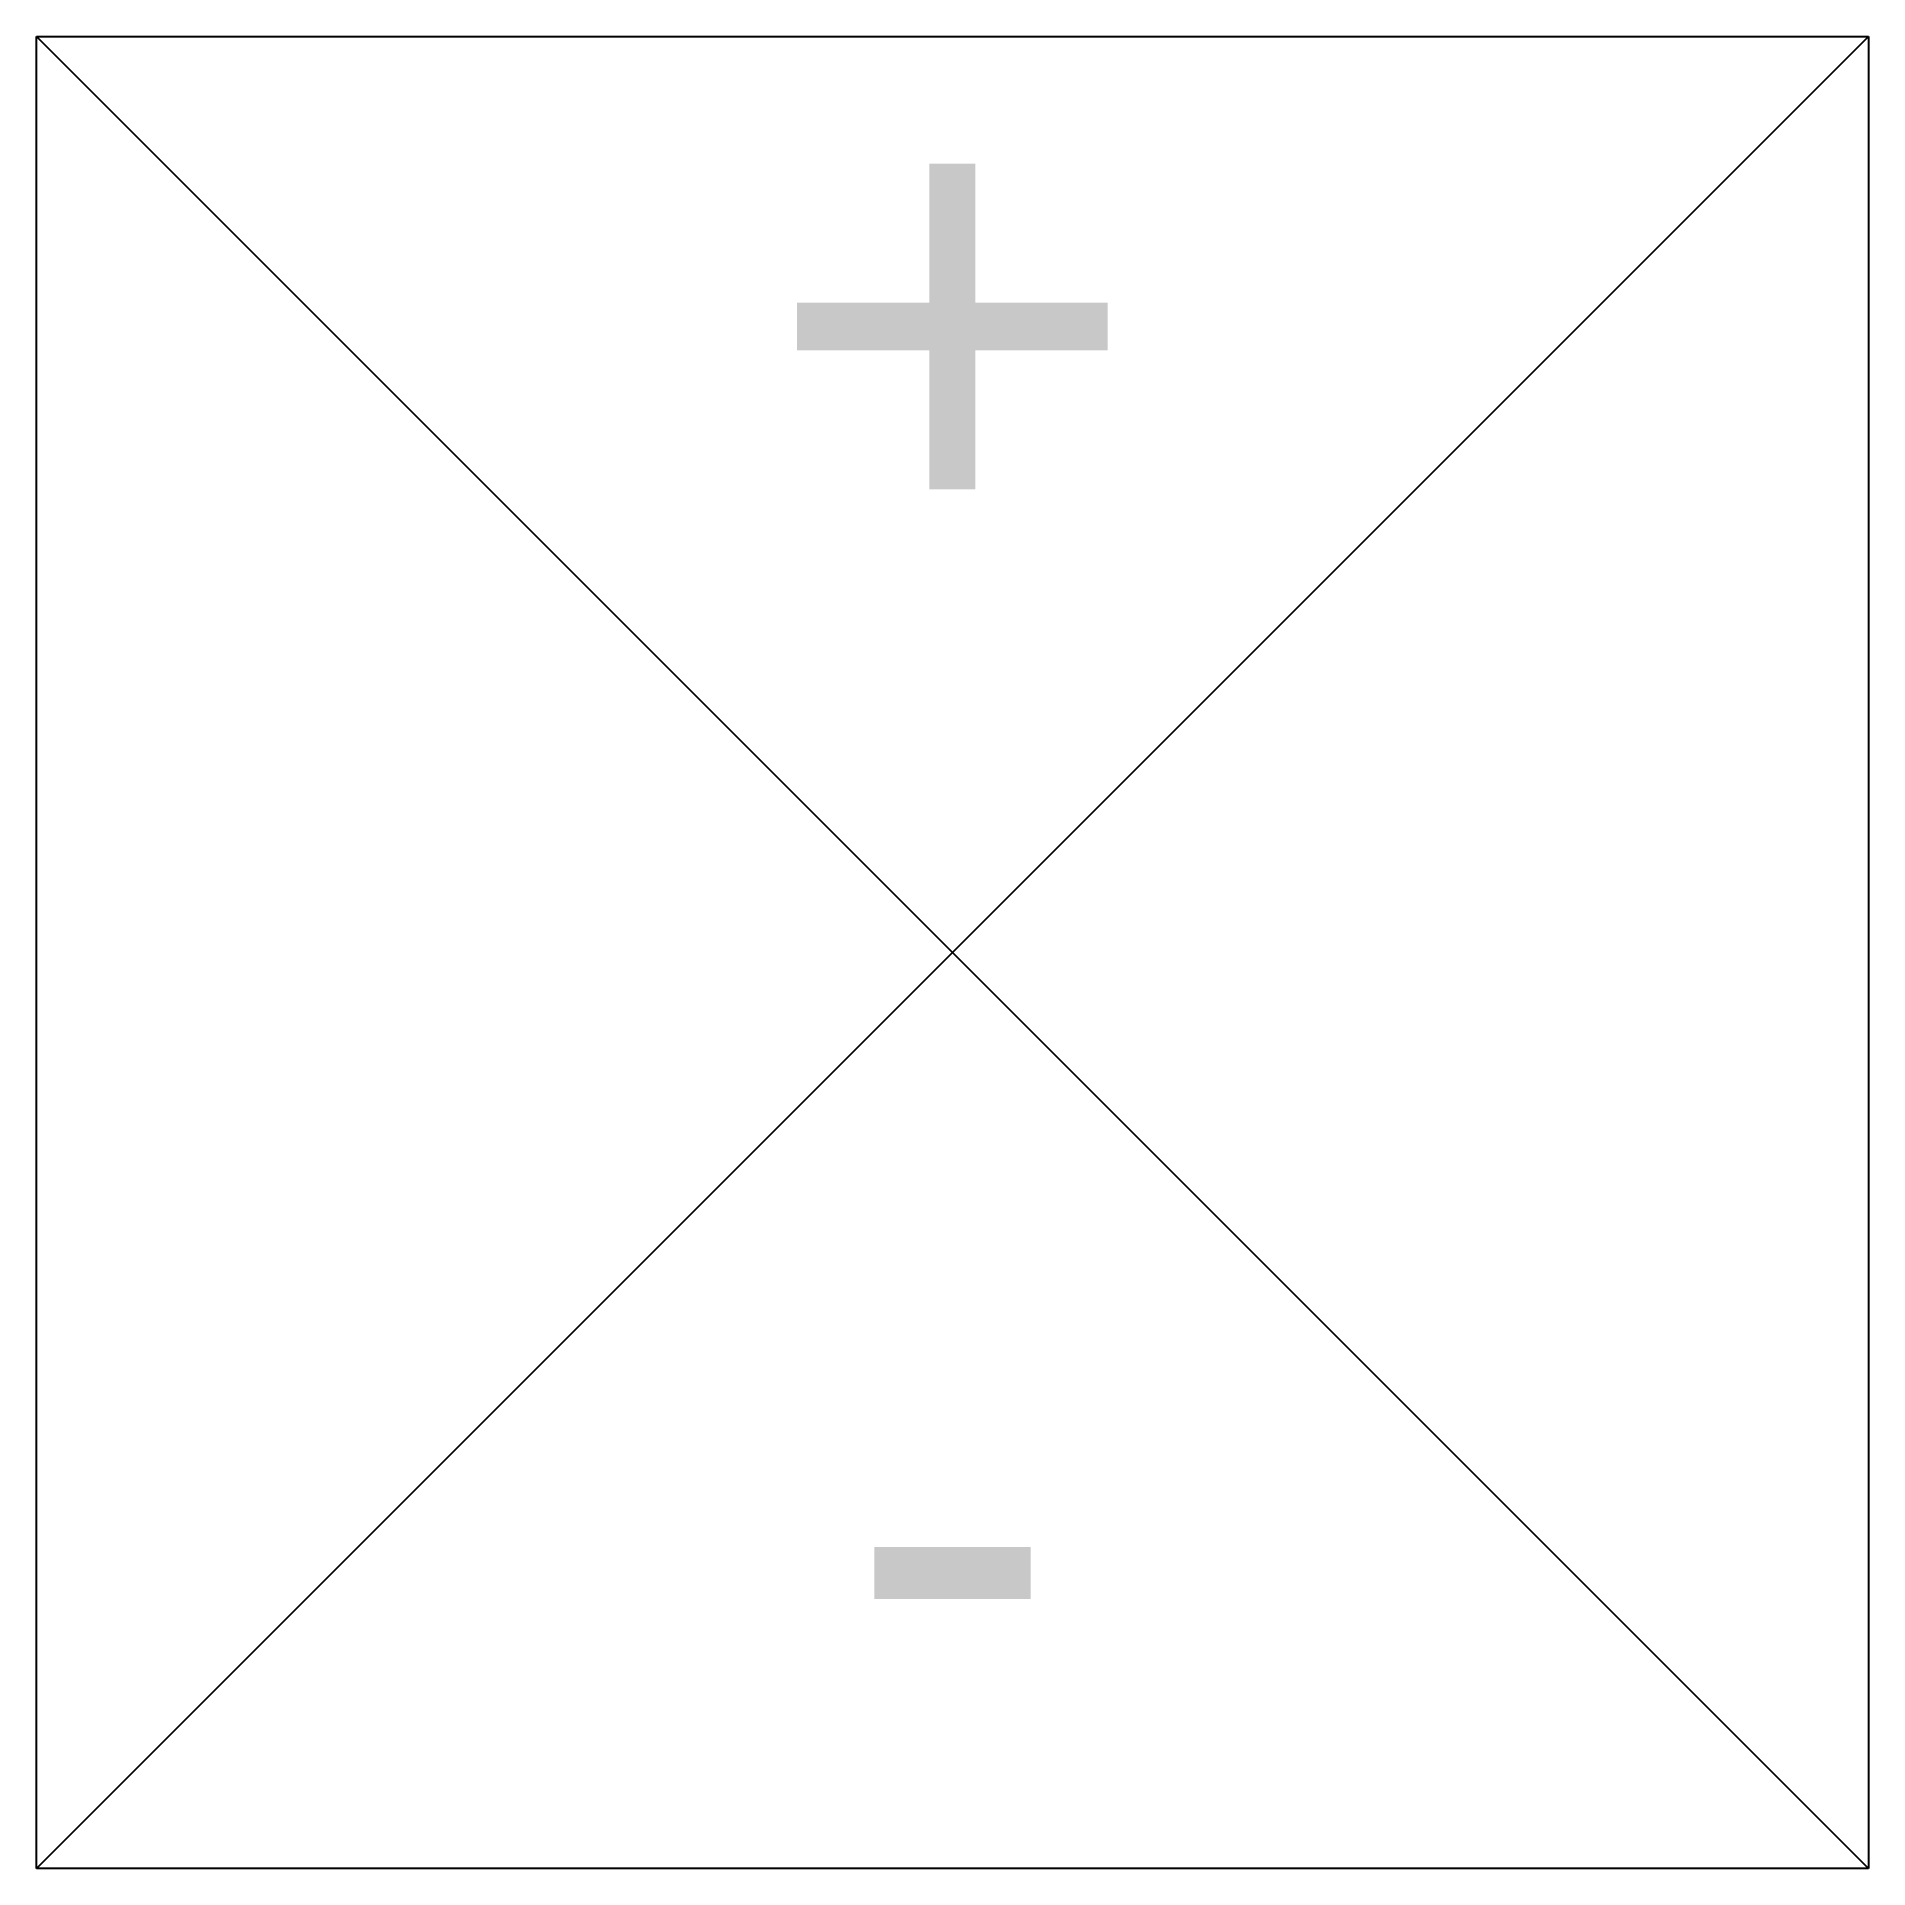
# Model space of a CAD drawing. Header units: millimetres. Extents: x -250 to 250, y -250 to 250.
import ezdxf
from ezdxf.enums import TextEntityAlignment as Align

# ---------------------------------------------------------------- set-up
doc = ezdxf.new("R2010")
doc.units = ezdxf.units.MM
doc.styles.add('EHS_Text', font='arial.ttf')

msp = doc.modelspace()

# ---------------------------------------------------------------- linework, layer by layer
at = {"color": 0, "linetype": 'ByBlock', "lineweight": -2}
for p, q in [((-250, 250), (250, 250)), ((-250, -250), (-250, 250)), ((250, 250), (-250, -250)), ((250, -250), (-250, 250)), ((250, 250), (250, -250)), ((250, -250), (-250, -250))]:
    msp.add_line(p, q, dxfattribs=at)

# ---------------------------------------------------------------- texts
at = {"color": 0, "linetype": 'ByBlock', "lineweight": -2, "style": 'EHS_Text'}
for s, p in [('+', (0, 172.95)), ('-', (0, -155.1))]:
    msp.add_text(s, height=125, dxfattribs=at).set_placement(p, align=Align.MIDDLE_CENTER)

doc.saveas('drawing.dxf')
